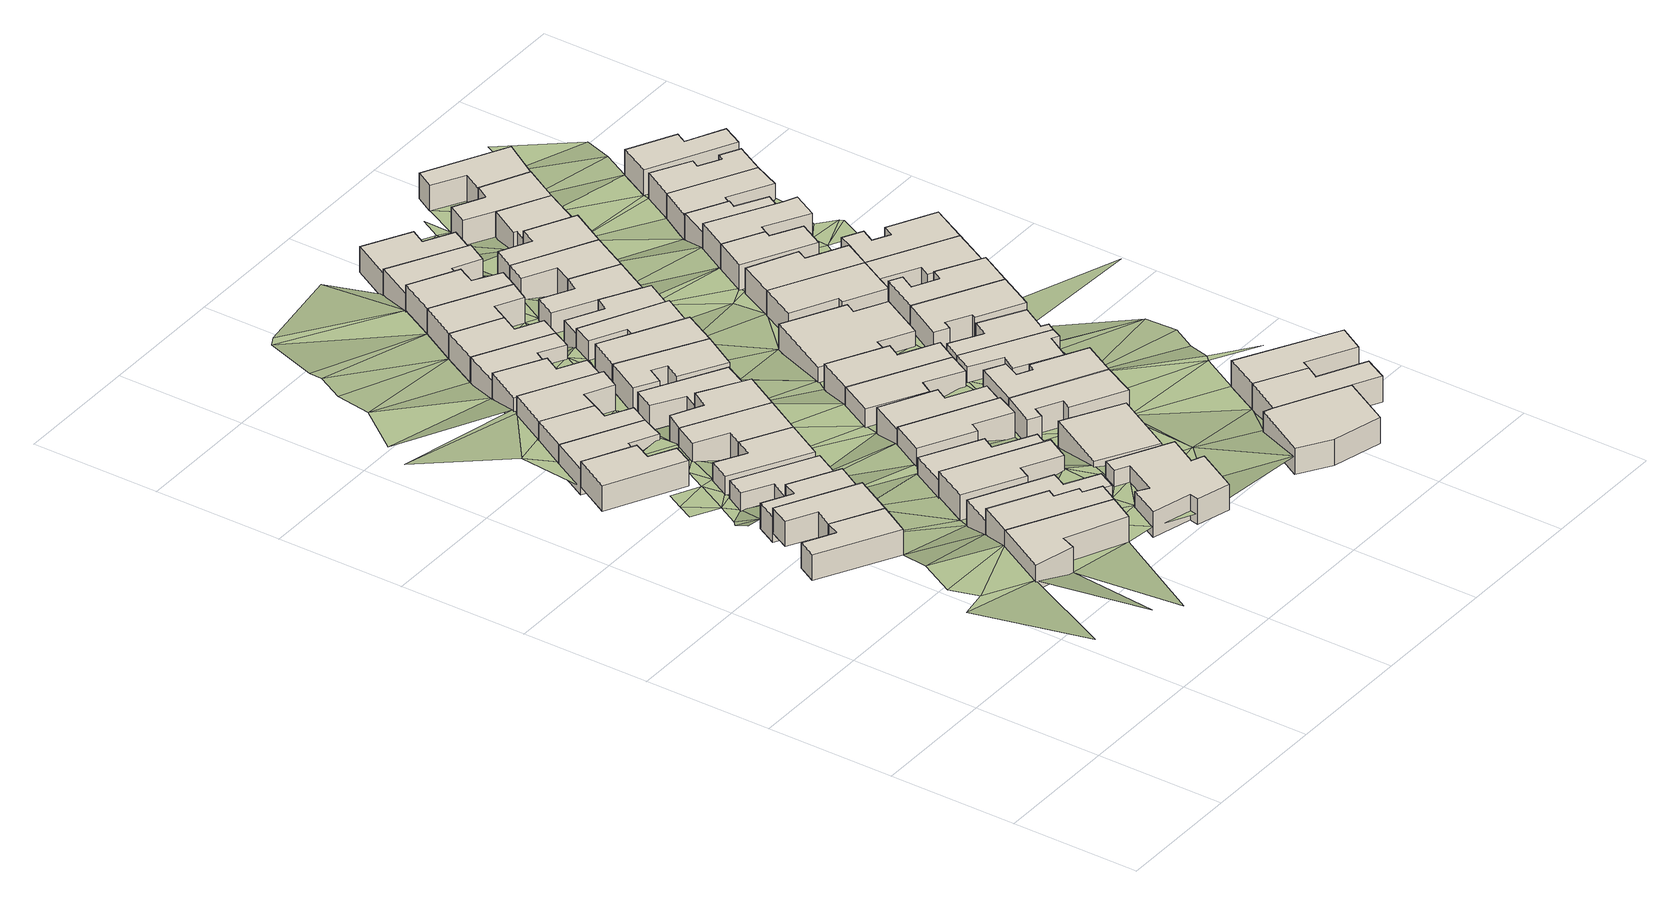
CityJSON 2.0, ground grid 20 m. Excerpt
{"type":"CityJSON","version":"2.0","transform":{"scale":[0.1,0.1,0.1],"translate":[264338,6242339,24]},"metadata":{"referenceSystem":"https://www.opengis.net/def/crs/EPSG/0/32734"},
"CityObjects":{
"building1":{"type":"Building","attributes":{"address":"54 Kitchener Road Woodstock Cape Town","building":"house","building:levels":1,"building_height":4.1,"plus_code":"4FRW3F82+W6M","ground_height":34.24,"roof_height":38.34},"geometry":[{"type":"Solid","lod":"1","boundaries":[[[[0,1,2,3]],[[1,4,5,2]],[[4,6,7,5]],[[6,8,9,7]],[[8,10,11,9]],[[10,0,3,11]],[[3,2,5,7,9,11]],[[10,8,6,4,1,0]]]]}]},
"building2":{"type":"Building","attributes":{"address":"52 Kitchener Road Woodstock Cape Town","building":"house","building:levels":1,"building_height":4.1,"plus_code":"4FRW3F82+X68","ground_height":34.24,"roof_height":38.34},"geometry":[{"type":"Solid","lod":"1","boundaries":[[[[1,12,13,2]],[[12,14,15,13]],[[14,16,17,15]],[[16,18,19,17]],[[18,4,5,19]],[[4,1,2,5]],[[2,13,15,17,19,5]],[[4,18,16,14,12,1]]]]}]},
"building3":{"type":"Building","attributes":{"address":"50 Kitchener Road Woodstock Cape Town","building":"house","building:levels":1,"building_height":4.1,"plus_code":"4FRW3F82+X6H","ground_height":32.67,"roof_height":36.77},"geometry":[{"type":"Solid","lod":"1","boundaries":[[[[20,21,22,23]],[[21,24,25,22]],[[24,26,27,25]],[[26,28,29,27]],[[28,30,31,29]],[[30,20,23,31]],[[23,22,25,27,29,31]],[[30,28,26,24,21,20]]]]}]},
"building4":{"type":"Building","attributes":{"address":"65 Kitchener Road Woodstock Cape Town","building":"house","building:levels":1,"building_height":4.1,"plus_code":"4FRW3F82+V77","ground_height":34.65,"roof_height":38.75},"geometry":[{"type":"Solid","lod":"1","boundaries":[[[[32,33,34,35]],[[33,36,37,34]],[[36,38,39,37]],[[38,40,41,39]],[[40,42,43,41]],[[42,32,35,43]],[[35,34,37,39,41,43]],[[42,40,38,36,33,32]]]]}]},
"building5":{"type":"Building","attributes":{"address":"75 Fairview Avenue Woodstock Cape Town","building":"house","building:levels":1,"building_height":4.1,"plus_code":"4FRW3F92+36F","ground_height":29.92,"roof_height":34.02},"geometry":[{"type":"Solid","lod":"1","boundaries":[[[[44,45,46,47]],[[45,48,49,46]],[[48,50,51,49]],[[50,52,53,51]],[[52,54,55,53]],[[54,44,47,55]],[[47,46,49,51,53,55]],[[54,52,50,48,45,44]]]]}]},
"building6":{"type":"Building","attributes":{"address":"63 Kitchener Road Woodstock Cape Town","building":"house","building:levels":1,"building_height":4.1,"plus_code":"4FRW3F82+V7H","ground_height":34.65,"roof_height":38.75},"geometry":[{"type":"Solid","lod":"1","boundaries":[[[[32,42,43,35]],[[42,56,57,43]],[[56,58,59,57]],[[58,60,61,59]],[[60,62,63,61]],[[62,64,65,63]],[[64,66,67,65]],[[66,32,35,67]],[[35,43,57,59,61,63,65,67]],[[66,64,62,60,58,56,42,32]]]]}]},
"building7":{"type":"Building","attributes":{"address":"48 Kitchener Road Woodstock Cape Town","building":"house","building:levels":1,"building_height":4.1,"plus_code":"4FRW3F92+272","ground_height":30.67,"roof_height":34.77},"geometry":[{"type":"Solid","lod":"1","boundaries":[[[[68,69,70,71]],[[69,72,73,70]],[[72,74,75,73]],[[74,76,77,75]],[[76,78,79,77]],[[78,68,71,79]],[[71,70,73,75,77,79]],[[78,76,74,72,69,68]]]]}]},
"building8":{"type":"Building","attributes":{"address":"73 Fairview Avenue Woodstock Cape Town","building":"house","building:levels":1,"building_height":4.1,"plus_code":"4FRW3F92+464","ground_height":28.6,"roof_height":32.7},"geometry":[{"type":"Solid","lod":"1","boundaries":[[[[80,81,82,83]],[[81,84,85,82]],[[84,86,87,85]],[[86,88,89,87]],[[88,90,91,89]],[[90,80,83,91]],[[83,82,85,87,89,91]],[[90,88,86,84,81,80]]]]}]},
"building9":{"type":"Building","attributes":{"address":"61 Kitchener Road Woodstock Cape Town","building":"house","building:levels":1,"building_height":4.1,"plus_code":"4FRW3F82+V8R","ground_height":32.67,"roof_height":36.77},"geometry":[{"type":"Solid","lod":"1","boundaries":[[[[92,93,94,95]],[[93,96,97,94]],[[96,98,99,97]],[[98,100,101,99]],[[100,102,103,101]],[[102,104,105,103]],[[104,92,95,105]],[[95,94,97,99,101,103,105]],[[104,102,100,98,96,93,92]]]]}]},
"building10":{"type":"Building","attributes":{"address":"Kitchener Road Woodstock Cape Town","building":"house","building:levels":1,"building_height":4.1,"plus_code":"4FRW3F92+278","ground_height":30.67,"roof_height":34.77},"geometry":[{"type":"Solid","lod":"1","boundaries":[[[[106,107,108,109]],[[107,110,111,108]],[[110,112,113,111]],[[112,114,115,113]],[[114,116,117,115]],[[116,106,109,117]],[[109,108,111,113,115,117]],[[116,114,112,110,107,106]]]]}]},
"building11":{"type":"Building","attributes":{"address":"71 Fairview Avenue Woodstock Cape Town","building":"house","building:levels":1,"building_height":4.1,"plus_code":"4FRW3F92+469","ground_height":28.6,"roof_height":32.7},"geometry":[{"type":"Solid","lod":"1","boundaries":[[[[90,88,89,91]],[[88,118,119,89]],[[118,120,121,119]],[[120,122,123,121]],[[122,124,125,123]],[[124,90,91,125]],[[91,89,119,121,123,125]],[[124,122,120,118,88,90]]]]}]},
"building12":{"type":"Building","attributes":{"address":"59 Kitchener Road Woodstock Cape Town","building":"house","building:levels":1,"building_height":4.1,"plus_code":"4FRW3F82+W87","ground_height":32.67,"roof_height":36.77},"geometry":[{"type":"Solid","lod":"1","boundaries":[[[[126,127,128,129]],[[127,130,131,128]],[[130,132,133,131]],[[132,134,135,133]],[[134,136,137,135]],[[136,126,129,137]],[[129,128,131,133,135,137]],[[136,134,132,130,127,126]]]]}]},
"building13":{"type":"Building","attributes":{"address":"Kitchener Road Woodstock Cape Town","building":"house","building:levels":1,"building_height":4.1,"plus_code":"4FRW3F92+374","ground_height":30.67,"roof_height":34.77},"geometry":[{"type":"Solid","lod":"1","boundaries":[[[[106,138,139,109]],[[138,140,141,139]],[[140,142,143,141]],[[142,144,145,143]],[[144,107,108,145]],[[107,106,109,108]],[[109,139,141,143,145,108]],[[107,144,142,140,138,106]]]]}]},
"building14":{"type":"Building","attributes":{"address":"57 Kitchener Road Woodstock Cape Town","building":"house","building:levels":1,"building_height":4.1,"plus_code":"4FRW3F82+W8Q","ground_height":31.16,"roof_height":35.26},"geometry":[{"type":"Solid","lod":"1","boundaries":[[[[146,147,148,149]],[[147,150,151,148]],[[150,152,153,151]],[[152,154,155,153]],[[154,156,157,155]],[[156,146,149,157]],[[149,148,151,153,155,157]],[[156,154,152,150,147,146]]]]}]},
"building15":{"type":"Building","attributes":{"address":"60 Roberts Road Woodstock Cape Town","building":"house","building:levels":1,"building_height":4.1,"plus_code":"4FRW3F82+V93","ground_height":32.87,"roof_height":36.97},"geometry":[{"type":"Solid","lod":"1","boundaries":[[[[158,159,160,161]],[[159,162,163,160]],[[162,164,165,163]],[[164,166,167,165]],[[166,168,169,167]],[[168,170,171,169]],[[170,172,173,171]],[[172,174,175,173]],[[174,176,177,175]],[[176,178,179,177]],[[178,180,181,179]],[[180,158,161,181]],[[161,160,163,165,167,169,171,173,175,177,179,181]],[[180,178,176,174,172,170,168,166,164,162,159,158]]]]}]},
"building16":{"type":"Building","attributes":{"address":"69 Fairview Avenue Woodstock Cape Town","building":"house","building:levels":1,"building_height":4.1,"plus_code":"4FRW3F92+47R","ground_height":28.6,"roof_height":32.7},"geometry":[{"type":"Solid","lod":"1","boundaries":[[[[124,122,123,125]],[[122,182,183,123]],[[182,184,185,183]],[[184,186,187,185]],[[186,188,189,187]],[[188,124,125,189]],[[125,123,183,185,187,189]],[[188,186,184,182,122,124]]]]}]},
"building17":{"type":"Building","attributes":{"address":"Kitchener Road Woodstock Cape Town","building":"house","building:levels":1,"building_height":4.1,"plus_code":"4FRW3F92+382","ground_height":30.67,"roof_height":34.77},"geometry":[{"type":"Solid","lod":"1","boundaries":[[[[140,138,139,141]],[[138,190,191,139]],[[190,192,193,191]],[[192,194,195,193]],[[194,196,197,195]],[[196,140,141,197]],[[141,139,191,193,195,197]],[[196,194,192,190,138,140]]]]}]},
"building18":{"type":"Building","attributes":{"address":"67 Fairview Avenue Cape Town","building":"house","building:levels":1,"building_height":4.1,"plus_code":"4FRW3F92+577","ground_height":27.67,"roof_height":31.77},"geometry":[{"type":"Solid","lod":"1","boundaries":[[[[198,199,200,201]],[[199,202,203,200]],[[202,204,205,203]],[[204,206,207,205]],[[206,208,209,207]],[[208,198,201,209]],[[201,200,203,205,207,209]],[[208,206,204,202,199,198]]]]}]},
"building19":{"type":"Building","attributes":{"address":"55 Kitchener Road Woodstock Cape Town","building":"house","building:levels":1,"building_height":4.1,"plus_code":"4FRW3F82+X96","ground_height":31.16,"roof_height":35.26},"geometry":[{"type":"Solid","lod":"1","boundaries":[[[[210,211,212,213]],[[211,214,215,212]],[[214,216,217,215]],[[216,218,219,217]],[[218,220,221,219]],[[220,210,213,221]],[[213,212,215,217,219,221]],[[220,218,216,214,211,210]]]]}]},
"building20":{"type":"Building","attributes":{"address":"Kitchener Road Woodstock Cape Town","building":"house","building:levels":1,"building_height":4.1,"plus_code":"4FRW3F92+38V","ground_height":28.6,"roof_height":32.7},"geometry":[{"type":"Solid","lod":"1","boundaries":[[[[222,223,224,225]],[[223,226,227,224]],[[226,228,229,227]],[[228,230,231,229]],[[230,232,233,231]],[[232,222,225,233]],[[225,224,227,229,231,233]],[[232,230,228,226,223,222]]]]}]},
"building21":{"type":"Building","attributes":{"address":"53 Kitchener Road Woodstock Cape Town","building":"house","building:levels":1,"building_height":4.1,"plus_code":"4FRW3F82+X9F","ground_height":30.67,"roof_height":34.77},"geometry":[{"type":"Solid","lod":"1","boundaries":[[[[234,235,236,237]],[[235,238,239,236]],[[238,240,241,239]],[[240,242,243,241]],[[242,244,245,243]],[[244,234,237,245]],[[237,236,239,241,243,245]],[[244,242,240,238,235,234]]]]}]},
"building22":{"type":"Building","attributes":{"address":"65 Fairview Avenue Cape Town","building":"house","building:levels":1,"building_height":4.1,"plus_code":"4FRW3F92+57X","ground_height":26.53,"roof_height":30.63},"geometry":[{"type":"Solid","lod":"1","boundaries":[[[[246,247,248,249]],[[247,250,251,248]],[[250,252,253,251]],[[252,254,255,253]],[[254,256,257,255]],[[256,246,249,257]],[[249,248,251,253,255,257]],[[256,254,252,250,247,246]]]]}]},
"building23":{"type":"Building","attributes":{"address":"58 Roberts Road Woodstock Cape Town","building":"house","building:levels":1,"building_height":4.1,"plus_code":"4FRW3F82+V9X","ground_height":31.16,"roof_height":35.26},"geometry":[{"type":"Solid","lod":"1","boundaries":[[[[258,259,260,261]],[[259,262,263,260]],[[262,264,265,263]],[[264,258,261,265]],[[261,260,263,265]],[[264,262,259,258]]]]}]},
"building24":{"type":"Building","attributes":{"address":"Kitchener Road Woodstock Cape Town","building":"house","building:levels":1,"building_height":4.1,"plus_code":"4FRW3F92+489","ground_height":28.6,"roof_height":32.7},"geometry":[{"type":"Solid","lod":"1","boundaries":[[[[266,267,268,269]],[[267,270,271,268]],[[270,272,273,271]],[[272,274,275,273]],[[274,276,277,275]],[[276,278,279,277]],[[278,280,281,279]],[[280,266,269,281]],[[269,268,271,273,275,277,279,281]],[[280,278,276,274,272,270,267,266]]]]}]},
"building25":{"type":"Building","attributes":{"address":"63 Fairview Avenue Cape Town","building":"house","building:levels":1,"building_height":4.1,"plus_code":"4FRW3F92+682","ground_height":26.53,"roof_height":30.63},"geometry":[{"type":"Solid","lod":"1","boundaries":[[[[282,283,284,285]],[[283,256,257,284]],[[256,254,255,257]],[[254,286,287,255]],[[286,288,289,287]],[[288,282,285,289]],[[285,284,257,255,287,289]],[[288,286,254,256,283,282]]]]}]},
"building26":{"type":"Building","attributes":{"address":"Kitchener Road Woodstock Cape Town","building":"house","building:levels":1,"building_height":4.1,"plus_code":"4FRW3F92+48Q","ground_height":28.6,"roof_height":32.7},"geometry":[{"type":"Solid","lod":"1","boundaries":[[[[266,290,291,269]],[[290,292,293,291]],[[292,294,295,293]],[[294,267,268,295]],[[267,266,269,268]],[[269,291,293,295,268]],[[267,294,292,290,266]]]]}]},
"building27":{"type":"Building","attributes":{"address":"51 Kitchener Road Woodstock Cape Town","building":"house","building:levels":1,"building_height":4.1,"plus_code":"4FRW3F92+294","ground_height":29.27,"roof_height":33.37},"geometry":[{"type":"Solid","lod":"1","boundaries":[[[[296,297,298,299]],[[297,300,301,298]],[[300,302,303,301]],[[302,304,305,303]],[[304,306,307,305]],[[306,296,299,307]],[[299,298,301,303,305,307]],[[306,304,302,300,297,296]]]]}]},
"building28":{"type":"Building","attributes":{"address":"56 Roberts Road Woodstock Cape Town","building":"house","building:levels":1,"building_height":4.1,"plus_code":"4FRW3F82+WCM","ground_height":31.16,"roof_height":35.26},"geometry":[{"type":"Solid","lod":"1","boundaries":[[[[308,309,310,311]],[[309,312,313,310]],[[312,314,315,313]],[[314,316,317,315]],[[316,318,319,317]],[[318,320,321,319]],[[320,322,323,321]],[[322,308,311,323]],[[311,310,313,315,317,319,321,323]],[[322,320,318,316,314,312,309,308]]]]}]},
"building29":{"type":"Building","attributes":{"address":"61 Fairview Avenue Cape Town","building":"house","building:levels":1,"building_height":4.1,"plus_code":"4FRW3F92+68M","ground_height":26.53,"roof_height":30.63},"geometry":[{"type":"Solid","lod":"1","boundaries":[[[[283,282,285,284]],[[282,324,325,285]],[[324,326,327,325]],[[326,328,329,327]],[[328,330,331,329]],[[330,283,284,331]],[[284,285,325,327,329,331]],[[330,328,326,324,282,283]]]]}]},
"building30":{"type":"Building","attributes":{"address":"49 Kitchener Road Woodstock Cape Town","building":"house","building:levels":1,"building_height":4.1,"plus_code":"4FRW3F92+29G","ground_height":29.27,"roof_height":33.37},"geometry":[{"type":"Solid","lod":"1","boundaries":[[[[297,296,299,298]],[[296,332,333,299]],[[332,334,335,333]],[[334,336,337,335]],[[336,338,339,337]],[[338,297,298,339]],[[298,299,333,335,337,339]],[[338,336,334,332,296,297]]]]}]},
"building31":{"type":"Building","attributes":{"address":"Kitchener Road Woodstock Cape Town","building":"house","building:levels":1,"building_height":4.1,"plus_code":"4FRW3F92+49V","ground_height":27.42,"roof_height":31.52},"geometry":[{"type":"Solid","lod":"1","boundaries":[[[[340,341,342,343]],[[341,344,345,342]],[[344,346,347,345]],[[346,348,349,347]],[[348,350,351,349]],[[350,340,343,351]],[[343,342,345,347,349,351]],[[350,348,346,344,341,340]]]]}]},
"building32":{"type":"Building","attributes":{"address":"54 Roberts Road Woodstock Cape Town","building":"house","building:levels":1,"building_height":4.1,"plus_code":"4FRW3F82+WCW","ground_height":31.16,"roof_height":35.26},"geometry":[{"type":"Solid","lod":"1","boundaries":[[[[308,352,353,311]],[[352,354,355,353]],[[354,356,357,355]],[[356,358,359,357]],[[358,360,361,359]],[[360,362,363,361]],[[362,309,310,363]],[[309,308,311,310]],[[311,353,355,357,359,361,363,310]],[[309,362,360,358,356,354,352,308]]]]}]},
"building33":{"type":"Building","attributes":{"address":"77 Roberts Road Woodstock 7925 Cape Town","building":"house","building:levels":1,"building_height":4.1,"plus_code":"4FRW3F82+RF7","ground_height":31.85,"roof_height":35.95},"geometry":[{"type":"Solid","lod":"1","boundaries":[[[[364,365,366,367]],[[365,368,369,366]],[[368,370,371,369]],[[370,372,373,371]],[[372,374,375,373]],[[374,364,367,375]],[[367,366,369,371,373,375]],[[374,372,370,368,365,364]]]]}]},
"building34":{"type":"Building","attributes":{"address":"59 Fairview Avenue Cape Town","building":"house","building:levels":1,"building_height":4.1,"plus_code":"4FRW3F92+68W","ground_height":26.53,"roof_height":30.63},"geometry":[{"type":"Solid","lod":"1","boundaries":[[[[330,328,329,331]],[[328,376,377,329]],[[376,378,379,377]],[[378,380,381,379]],[[380,382,383,381]],[[382,330,331,383]],[[331,329,377,379,381,383]],[[382,380,378,376,328,330]]]]}]},
"building35":{"type":"Building","attributes":{"address":"Kitchener Road Woodstock Cape Town","building":"house","building:levels":1,"building_height":4.1,"plus_code":"4FRW3F92+594","ground_height":26.53,"roof_height":30.63},"geometry":[{"type":"Solid","lod":"1","boundaries":[[[[384,385,386,387]],[[385,388,389,386]],[[388,390,391,389]],[[390,392,393,391]],[[392,394,395,393]],[[394,384,387,395]],[[387,386,389,391,393,395]],[[394,392,390,388,385,384]]]]}]},
"building36":{"type":"Building","attributes":{"address":"52 Roberts Road Woodstock Cape Town","building":"house","building:levels":1,"building_height":4.1,"plus_code":"4FRW3F82+XFC","ground_height":29.27,"roof_height":33.37},"geometry":[{"type":"Solid","lod":"1","boundaries":[[[[396,397,398,399]],[[397,400,401,398]],[[400,402,403,401]],[[402,404,405,403]],[[404,406,407,405]],[[406,408,409,407]],[[408,410,411,409]],[[410,396,399,411]],[[399,398,401,403,405,407,409,411]],[[410,408,406,404,402,400,397,396]]]]}]},
"building37":{"type":"Building","attributes":{"address":"47 Kitchener Road Woodstock Cape Town","building":"house","building:levels":1,"building_height":4.1,"plus_code":"4FRW3F92+3C7","ground_height":27.42,"roof_height":31.52},"geometry":[{"type":"Solid","lod":"1","boundaries":[[[[412,413,414,415]],[[413,416,417,414]],[[416,418,419,417]],[[418,420,421,419]],[[420,422,423,421]],[[422,424,425,423]],[[424,426,427,425]],[[426,412,415,427]],[[415,414,417,419,421,423,425,427]],[[426,424,422,420,418,416,413,412]]]]}]},
"building38":{"type":"Building","attributes":{"address":"57 Fairview Avenue Cape Town","building":"house","building:levels":1,"building_height":4.1,"plus_code":"4FRW3F92+78H","ground_height":24.99,"roof_height":29.09},"geometry":[{"type":"Solid","lod":"1","boundaries":[[[[428,429,430,431]],[[429,432,433,430]],[[432,434,435,433]],[[434,436,437,435]],[[436,438,439,437]],[[438,428,431,439]],[[431,430,433,435,437,439]],[[438,436,434,432,429,428]]]]}]},
"building39":{"type":"Building","attributes":{"address":"Kitchener Road Woodstock Cape Town","building":"house","building:levels":1,"building_height":4.1,"plus_code":"4FRW3F92+59Q","ground_height":25.6,"roof_height":29.7},"geometry":[{"type":"Solid","lod":"1","boundaries":[[[[440,441,442,443]],[[441,444,445,442]],[[444,446,447,445]],[[446,448,449,447]],[[448,450,451,449]],[[450,440,443,451]],[[443,442,445,447,449,451]],[[450,448,446,444,441,440]]]]}]},
"building40":{"type":"Building","attributes":{"address":"75 Roberts Road Woodstock 7925 Cape Town","building":"house","building:levels":1,"building_height":4.1,"plus_code":"4FRW3F82+RGJ","ground_height":31.85,"roof_height":35.95},"geometry":[{"type":"Solid","lod":"1","boundaries":[[[[365,364,367,366]],[[364,452,453,367]],[[452,454,455,453]],[[454,456,457,455]],[[456,458,459,457]],[[458,460,461,459]],[[460,365,366,461]],[[366,367,453,455,457,459,461]],[[460,458,456,454,452,364,365]]]]}]},
"building41":{"type":"Building","attributes":{"address":"50 Roberts Road Woodstock Cape Town","building":"house","building:levels":1,"building_height":4.1,"plus_code":"4FRW3F82+XFM","ground_height":29.27,"roof_height":33.37},"geometry":[{"type":"Solid","lod":"1","boundaries":[[[[396,462,463,399]],[[462,464,465,463]],[[464,466,467,465]],[[466,468,469,467]],[[468,470,471,469]],[[470,472,473,471]],[[472,397,398,473]],[[397,396,399,398]],[[399,463,465,467,469,471,473,398]],[[397,472,470,468,466,464,462,396]]]]}]},
"building42":{"type":"Building","attributes":{"address":"55 Fairview Avenue Cape Town","building":"house","building:levels":1,"building_height":4.1,"plus_code":"4FRW3F92+79J","ground_height":24.28,"roof_height":28.38},"geometry":[{"type":"Solid","lod":"1","boundaries":[[[[474,475,476,477]],[[475,478,479,476]],[[478,480,481,479]],[[480,482,483,481]],[[482,484,485,483]],[[484,474,477,485]],[[477,476,479,481,483,485]],[[484,482,480,478,475,474]]]]}]},
"building43":{"type":"Building","attributes":{"address":"Kitchener Road Woodstock Cape Town","building":"house","building:levels":1,"building_height":4.1,"plus_code":"4FRW3F92+6C6","ground_height":25.6,"roof_height":29.7},"geometry":[{"type":"Solid","lod":"1","boundaries":[[[[440,486,487,443]],[[486,488,489,487]],[[488,490,491,489]],[[490,492,493,491]],[[492,441,442,493]],[[441,440,443,442]],[[443,487,489,491,493,442]],[[441,492,490,488,486,440]]]]}]},
"building44":{"type":"Building","attributes":{"address":"73 Roberts Road Woodstock 7925 Cape Town","building":"house","building:levels":1,"building_height":4.1,"plus_code":"4FRW3F82+VG3","ground_height":31.85,"roof_height":35.95},"geometry":[{"type":"Solid","lod":"1","boundaries":[[[[460,458,459,461]],[[458,494,495,459]],[[494,496,497,495]],[[496,498,499,497]],[[498,500,501,499]],[[500,460,461,501]],[[461,459,495,497,499,501]],[[500,498,496,494,458,460]]]]}]},
"building45":{"type":"Building","attributes":{"address":"48 Roberts Road Woodstock Cape Town","building":"house","building:levels":1,"building_height":4.1,"plus_code":"4FRW3F92+2FG","ground_height":28.74,"roof_height":32.84},"geometry":[{"type":"Solid","lod":"1","boundaries":[[[[502,503,504,505]],[[503,506,507,504]],[[506,508,509,507]],[[508,510,511,509]],[[510,512,513,511]],[[512,514,515,513]],[[514,516,517,515]],[[516,502,505,517]],[[505,504,507,509,511,513,515,517]],[[516,514,512,510,508,506,503,502]]]]}]},
"building46":{"type":"Building","attributes":{"address":"43 Kitchener Road Woodstock Cape Town","building":"house","building:levels":1,"building_height":4.1,"plus_code":"4FRW3F92+3FR","ground_height":27.06,"roof_height":31.16},"geometry":[{"type":"Solid","lod":"1","boundaries":[[[[518,519,520,521]],[[519,522,523,520]],[[522,524,525,523]],[[524,526,527,525]],[[526,528,529,527]],[[528,530,531,529]],[[530,518,521,531]],[[521,520,523,525,527,529,531]],[[530,528,526,524,522,519,518]]]]}]},
"building47":{"type":"Building","attributes":{"address":"Kitchener Road Woodstock Cape Town","building":"house","building:levels":1,"building_height":4.1,"plus_code":"4FRW3F92+6CF","ground_height":25.6,"roof_height":29.7},"geometry":[{"type":"Solid","lod":"1","boundaries":[[[[486,532,533,487]],[[532,534,535,533]],[[534,536,537,535]],[[536,538,539,537]],[[538,488,489,539]],[[488,486,487,489]],[[487,533,535,537,539,489]],[[488,538,536,534,532,486]]]]}]},
"building48":{"type":"Building","attributes":{"address":"41 Kitchener Road Woodstock Cape Town","building":"house","building:levels":1,"building_height":4.1,"plus_code":"4FRW3F92+4F2","ground_height":27.06,"roof_height":31.16},"geometry":[{"type":"Solid","lod":"1","boundaries":[[[[519,518,521,520]],[[518,540,541,521]],[[540,542,543,541]],[[542,544,545,543]],[[544,546,547,545]],[[546,519,520,547]],[[520,521,541,543,545,547]],[[546,544,542,540,518,519]]]]}]},
"building49":{"type":"Building","attributes":{"address":"46 Roberts Road Woodstock Cape Town","building":"house","building:levels":1,"building_height":4.1,"plus_code":"4FRW3F92+2FW","ground_height":28.74,"roof_height":32.84},"geometry":[{"type":"Solid","lod":"1","boundaries":[[[[502,548,549,505]],[[548,550,551,549]],[[550,552,553,551]],[[552,554,555,553]],[[554,556,557,555]],[[556,558,559,557]],[[558,503,504,559]],[[503,502,505,504]],[[505,549,551,553,555,557,559,504]],[[503,558,556,554,552,550,548,502]]]]}]},
"building50":{"type":"Building","attributes":{"address":"39 Kitchener Road Woodstock Cape Town","building":"house","building:levels":1,"building_height":4.1,"plus_code":"4FRW3F92+4FM","ground_height":27.06,"roof_height":31.16},"geometry":[{"type":"Solid","lod":"1","boundaries":[[[[560,561,562,563]],[[561,564,565,562]],[[564,566,567,565]],[[566,568,569,567]],[[568,570,571,569]],[[570,560,563,571]],[[563,562,565,567,569,571]],[[570,568,566,564,561,560]]]]}]},
"building51":{"type":"Building","attributes":{"address":"Kitchener Road Woodstock Cape Town","building":"house","building:levels":1,"building_height":4.1,"plus_code":"4FRW3F92+6CW","ground_height":24.28,"roof_height":28.38},"geometry":[{"type":"Solid","lod":"1","boundaries":[[[[572,573,574,575]],[[573,576,577,574]],[[576,578,579,577]],[[578,580,581,579]],[[580,582,583,581]],[[582,572,575,583]],[[575,574,577,579,581,583]],[[582,580,578,576,573,572]]]]}]},
"building52":{"type":"Building","attributes":{"address":"44 Roberts Road Woodstock Cape Town","building":"house","building:levels":1,"building_height":4.1,"plus_code":"4FRW3F92+3G6","ground_height":27.06,"roof_height":31.16},"geometry":[{"type":"Solid","lod":"1","boundaries":[[[[584,518,521,585]],[[518,530,531,521]],[[530,586,587,531]],[[586,588,589,587]],[[588,590,591,589]],[[590,584,585,591]],[[585,521,531,587,589,591]],[[590,588,586,530,518,584]]]]}]},
"building53":{"type":"Building","attributes":{"address":"Kitchener Road Woodstock Cape Town","building":"house","building:levels":1,"building_height":4.1,"plus_code":"4FRW3F92+7CH","ground_height":24.28,"roof_height":28.38},"geometry":[{"type":"Solid","lod":"1","boundaries":[[[[573,592,593,574]],[[592,594,595,593]],[[594,596,597,595]],[[596,598,599,597]],[[598,600,601,599]],[[600,576,577,601]],[[576,573,574,577]],[[574,593,595,597,599,601,577]],[[576,600,598,596,594,592,573]]]]}]},
"building54":{"type":"Building","attributes":{"address":"37 Kitchener Road Woodstock Cape Town","building":"house","building:levels":1,"building_height":4.1,"plus_code":"4FRW3F92+5F4","ground_height":27.06,"roof_height":31.16},"geometry":[{"type":"Solid","lod":"1","boundaries":[[[[561,560,563,562]],[[560,602,603,563]],[[602,604,605,603]],[[604,606,607,605]],[[606,608,609,607]],[[608,610,611,609]],[[610,561,562,611]],[[562,563,603,605,607,609,611]],[[610,608,606,604,602,560,561]]]]}]},
"building55":{"type":"Building","attributes":{"address":"42 Roberts Road Woodstock Cape Town","building":"house","building:levels":1,"building_height":4.1,"plus_code":"4FRW3F92+3GM","ground_height":27.06,"roof_height":31.16},"geometry":[{"type":"Solid","lod":"1","boundaries":[[[[584,612,613,585]],[[612,614,615,613]],[[614,616,617,615]],[[616,618,619,617]],[[618,620,621,619]],[[620,622,623,621]],[[622,540,541,623]],[[540,518,521,541]],[[518,584,585,521]],[[585,613,615,617,619,621,623,541,521]],[[518,540,622,620,618,616,614,612,584]]]]}]},
"building56":{"type":"Building","attributes":{"address":"35 Kitchener Road Woodstock Cape Town","building":"house","building:levels":1,"building_height":4.1,"plus_code":"4FRW3F92+5F9","ground_height":25.6,"roof_height":29.7},"geometry":[{"type":"Solid","lod":"1","boundaries":[[[[624,625,626,627]],[[625,628,629,626]],[[628,630,631,629]],[[630,632,633,631]],[[632,634,635,633]],[[634,624,627,635]],[[627,626,629,631,633,635]],[[634,632,630,628,625,624]]]]}]},
"building57":{"type":"Building","attributes":{"address":"Kitchener Road Woodstock Cape Town","building":"house","building:levels":1,"building_height":4.1,"plus_code":"4FRW3F92+7FV","ground_height":24.16,"roof_height":28.26},"geometry":[{"type":"Solid","lod":"1","boundaries":[[[[636,637,638,639]],[[637,640,641,638]],[[640,642,643,641]],[[642,644,645,643]],[[644,646,647,645]],[[646,636,639,647]],[[639,638,641,643,645,647]],[[646,644,642,640,637,636]]]]}]},
"building58":{"type":"Building","attributes":{"address":"33 Kitchener Road Woodstock Cape Town","building":"house","building:levels":1,"building_height":4.1,"plus_code":"4FRW3F92+5GJ","ground_height":25.27,"roof_height":29.37},"geometry":[{"type":"Solid","lod":"1","boundaries":[[[[648,649,650,651]],[[649,652,653,650]],[[652,654,655,653]],[[654,656,657,655]],[[656,658,659,657]],[[658,648,651,659]],[[651,650,653,655,657,659]],[[658,656,654,652,649,648]]]]}]},
"building59":{"type":"Building","attributes":{"address":"31 Kitchener Road Woodstock Cape Town","building":"house","building:levels":1,"building_height":4.1,"plus_code":"4FRW3F92+6G3","ground_height":25.27,"roof_height":29.37},"geometry":[{"type":"Solid","lod":"1","boundaries":[[[[648,658,659,651]],[[658,660,661,659]],[[660,662,663,661]],[[662,664,665,663]],[[664,666,667,665]],[[666,668,669,667]],[[668,670,671,669]],[[670,648,651,671]],[[651,659,661,663,665,667,669,671]],[[670,668,666,664,662,660,658,648]]]]}]},
"building60":{"type":"Building","attributes":{"address":"Kitchener Road Woodstock Cape Town","building":"house","building:levels":1,"building_height":4.1,"plus_code":"4FRW3F92+6G8","ground_height":25.27,"roof_height":29.37},"geometry":[{"type":"Solid","lod":"1","boundaries":[[[[672,673,674,675]],[[673,676,677,674]],[[676,678,679,677]],[[678,680,681,679]],[[680,682,683,681]],[[682,672,675,683]],[[675,674,677,679,681,683]],[[682,680,678,676,673,672]]]]}]},
"terrain1":{"type":"TINRelief","geometry":[{"type":"CompositeSurface","lod":"1","boundaries":[[[684,685,686]],[[685,684,687]],[[688,687,689]],[[689,690,688]],[[684,691,36]],[[687,684,689]],[[0,690,66]],[[692,693,694]],[[66,690,689]],[[692,694,695]],[[40,36,696]],[[695,694,697]],[[698,699,700]],[[701,694,702]],[[0,104,1]],[[697,700,695]],[[701,697,694]],[[38,36,40]],[[0,66,104]],[[700,703,698]],[[700,697,704]],[[703,705,698]],[[706,697,701]],[[707,700,704]],[[127,12,1]],[[700,707,703]],[[104,127,1]],[[703,707,708]],[[709,710,54]],[[708,711,703]],[[707,704,116]],[[127,126,12]],[[712,711,708]],[[713,714,715]],[[710,709,716]],[[717,42,40]],[[62,60,64]],[[127,104,718]],[[719,710,720]],[[12,721,21]],[[712,714,711]],[[107,712,708]],[[704,69,116]],[[107,708,722]],[[721,12,126]],[[715,714,723]],[[56,60,58]],[[723,714,712]],[[724,715,725]],[[60,726,64]],[[727,42,717]],[[716,720,710]],[[104,728,718]],[[723,725,715]],[[727,56,42]],[[712,107,144]],[[720,729,719]],[[60,56,726]],[[21,730,69]],[[21,721,730]],[[726,56,727]],[[731,732,717]],[[196,725,723]],[[199,733,734]],[[132,718,728]],[[88,725,196]],[[735,736,728]],[[729,199,734]],[[116,69,737]],[[726,727,738]],[[739,738,727]],[[740,132,728]],[[741,736,726]],[[730,737,69]],[[196,228,88]],[[742,118,122]],[[736,740,728]],[[738,741,726]],[[228,118,88]],[[730,721,743]],[[736,741,744]],[[194,192,196]],[[192,228,196]],[[244,106,116]],[[736,744,740]],[[186,729,720]],[[118,184,122]],[[122,184,182]],[[283,745,733]],[[244,116,737]],[[118,228,226]],[[740,744,746]],[[256,733,199]],[[138,106,747]],[[730,743,748]],[[226,270,118]],[[136,740,746]],[[230,228,192]],[[184,118,270]],[[283,749,745]],[[106,750,747]],[[743,751,150]],[[186,752,729]],[[744,753,746]],[[750,106,244]],[[283,733,256]],[[270,226,272]],[[138,747,190]],[[267,184,270]],[[259,136,746]],[[330,754,749]],[[748,743,312]],[[272,226,278]],[[753,744,158]],[[158,180,178]],[[267,186,184]],[[312,743,150]],[[755,756,178]],[[259,150,136]],[[757,748,220]],[[186,267,752]],[[278,274,272]],[[747,750,758]],[[190,747,758]],[[226,759,278]],[[760,761,762]],[[220,748,312]],[[752,267,760]],[[330,763,754]],[[150,314,312]],[[276,274,278]],[[178,764,158]],[[314,150,259]],[[330,749,283]],[[750,244,765]],[[267,294,760]],[[753,158,764]],[[761,760,766]],[[178,756,764]],[[766,767,761]],[[312,309,220]],[[244,768,765]],[[759,280,278]],[[320,314,259]],[[294,766,760]],[[758,338,190]],[[314,320,316]],[[309,210,220]],[[190,769,759]],[[770,763,382]],[[764,771,753]],[[772,766,294]],[[768,773,774]],[[318,316,320]],[[259,771,320]],[[338,769,190]],[[210,309,774]],[[294,292,772]],[[759,769,280]],[[766,772,775]],[[763,330,382]],[[776,764,756]],[[362,765,768]],[[254,766,775]],[[768,774,362]],[[774,309,362]],[[777,772,292]],[[771,764,322]],[[304,765,778]],[[282,288,286]],[[322,320,771]],[[392,254,775]],[[362,778,765]],[[254,392,286]],[[779,770,382]],[[336,769,338]],[[769,412,280]],[[266,280,412]],[[286,326,282]],[[460,764,776]],[[764,460,322]],[[780,286,392]],[[324,282,326]],[[362,781,778]],[[781,362,360]],[[354,358,356]],[[360,358,354]],[[780,326,286]],[[781,296,778]],[[782,769,336]],[[783,360,354]],[[780,392,388]],[[266,412,290]],[[460,776,784]],[[785,781,360]],[[781,397,296]],[[392,786,388]],[[787,326,780]],[[785,360,783]],[[332,336,334]],[[382,438,779]],[[326,787,328]],[[472,296,397]],[[788,783,354]],[[332,296,472]],[[322,460,500]],[[782,336,789]],[[332,789,336]],[[787,790,328]],[[788,354,352]],[[780,388,791]],[[378,376,380]],[[322,792,308]],[[332,472,789]],[[782,793,794]],[[790,376,328]],[[795,290,412]],[[787,444,441]],[[441,790,787]],[[793,782,789]],[[796,341,290]],[[472,797,789]],[[792,322,500]],[[472,470,797]],[[380,376,798]],[[376,790,488]],[[380,798,799]],[[308,792,352]],[[388,800,791]],[[412,801,802]],[[803,788,352]],[[412,802,795]],[[488,798,376]],[[441,492,790]],[[290,795,796]],[[468,797,470]],[[804,788,803]],[[800,341,796]],[[789,805,793]],[[806,797,807]],[[807,797,468]],[[488,538,798]],[[802,801,808]],[[456,454,458]],[[809,802,808]],[[352,792,810]],[[806,807,811]],[[793,805,812]],[[798,538,813]],[[801,814,812]],[[815,807,468]],[[458,496,494]],[[800,796,816]],[[810,817,352]],[[791,800,818]],[[352,819,803]],[[820,821,815]],[[808,801,822]],[[823,796,795]],[[812,822,801]],[[824,813,538]],[[822,812,805]],[[480,825,475]],[[440,791,818]],[[534,538,536]],[[803,819,826]],[[516,807,815]],[[816,796,823]],[[827,352,817]],[[516,815,821]],[[800,816,818]],[[808,822,828]],[[792,829,810]],[[821,826,819]],[[475,813,824]],[[538,534,824]],[[352,827,819]],[[480,475,830]],[[480,830,831]],[[828,822,832]],[[821,819,516]],[[475,824,600]],[[823,833,816]],[[534,834,824]],[[835,828,832]],[[836,550,832]],[[600,830,475]],[[836,552,550]],[[837,486,440]],[[837,440,818]],[[600,824,576]],[[838,835,832]],[[600,598,830]],[[839,832,550]],[[833,566,816]],[[838,832,839]],[[840,830,598]],[[833,841,566]],[[550,548,839]],[[634,532,486]],[[837,634,486]],[[841,540,566]],[[596,594,598]],[[598,594,842]],[[843,502,516]],[[844,839,548]],[[622,566,540]],[[845,846,568]],[[502,847,548]],[[848,566,622]],[[568,602,845]],[[568,566,848]],[[594,849,842]],[[620,848,622]],[[548,847,844]],[[532,634,648]],[[568,604,602]],[[568,848,850]],[[620,618,614]],[[614,618,616]],[[532,673,851]],[[604,568,850]],[[532,648,670]],[[848,620,852]],[[532,670,673]],[[620,614,852]],[[850,853,604]],[[854,855,856]],[[604,857,606]],[[850,858,859]],[[856,654,854]],[[672,592,851]],[[856,608,606]],[[857,604,853]],[[850,859,853]],[[851,673,672]],[[857,860,606]],[[856,606,860]],[[856,861,654]],[[856,860,861]],[[673,670,668]],[[592,862,637]],[[592,672,862]],[[666,662,668]],[[676,673,668]],[[637,863,864]],[[863,637,862]]]}]}
},
"vertices":[
[125,406,102],[153,455,102],[153,455,143],[125,406,143],[79,496,102],[79,496,143],[68,475,102],[68,475,143],[21,500,102],[21,500,143],[5,471,102],[5,471,143],
[186,515,102],[186,515,143],[68,579,102],[68,579,143],[51,547,102],[51,547,143],[94,523,102],[94,523,143],
[186,515,87],[217,569,87],[217,569,128],[186,515,128],[142,610,87],[142,610,128],[131,588,87],[131,588,128],[86,612,87],[86,612,128],[68,579,87],[68,579,128],
[195,289,107],[149,206,107],[149,206,148],[195,289,148],[214,190,107],[214,190,148],[224,213,107],[224,213,148],[317,171,107],[317,171,148],[340,211,107],[340,211,148],
[33,833,59],[149,773,59],[149,773,100],[33,833,100],[165,803,59],[165,803,100],[126,824,59],[126,824,100],[140,851,59],[140,851,100],[65,891,59],[65,891,100],
[357,241,107],[357,241,148],[330,256,107],[330,256,148],[334,264,107],[334,264,148],[300,282,107],[300,282,148],[307,294,107],[307,294,148],[223,339,107],[223,339,148],
[217,569,67],[250,629,67],[250,629,108],[217,569,108],[132,694,67],[132,694,108],[115,664,67],[115,664,108],[159,640,67],[159,640,108],[142,610,67],[142,610,108],
[65,891,46],[140,851,46],[140,851,87],[65,891,87],[153,874,46],[153,874,87],[195,852,46],[195,852,87],[212,888,46],[212,888,87],[97,949,46],[97,949,87],
[223,339,87],[307,294,87],[307,294,128],[223,339,128],[390,249,87],[390,249,128],[405,277,87],[405,277,128],[355,304,87],[355,304,128],[367,327,87],[367,327,128],[250,389,87],[250,389,128],
[286,697,67],[214,737,67],[214,737,108],[286,697,108],[200,711,67],[200,711,108],[154,737,67],[154,737,108],[136,704,67],[136,704,108],[253,638,67],[253,638,108],
[228,917,46],[228,917,87],[189,938,46],[189,938,87],[202,963,46],[202,963,87],[128,1003,46],[128,1003,87],
[285,459,87],[255,403,87],[255,403,128],[285,459,128],[344,355,87],[344,355,128],[354,374,87],[354,374,128],[412,342,87],[412,342,128],[433,379,87],[433,379,128],
[318,754,67],[318,754,108],[196,822,67],[196,822,108],[176,786,67],[176,786,108],[226,758,67],[226,758,108],
[285,459,72],[433,379,72],[433,379,113],[285,459,113],[452,414,72],[452,414,113],[392,447,72],[392,447,113],[403,466,72],[403,466,113],[315,514,72],[315,514,113],
[522,238,89],[430,287,89],[430,287,130],[522,238,130],[418,265,89],[418,265,130],[439,254,89],[439,254,130],[411,202,89],[411,202,130],[393,214,89],[393,214,130],[366,165,89],[366,165,130],[429,148,89],[429,148,130],[426,134,89],[426,134,130],[479,119,89],[479,119,130],[516,186,89],[516,186,130],[497,194,89],[497,194,130],
[215,990,46],[215,990,87],[258,968,46],[258,968,87],[276,1000,46],[276,1000,87],[161,1062,46],[161,1062,87],
[349,809,67],[349,809,108],[277,852,67],[277,852,108],[261,825,67],[261,825,108],[214,849,67],[214,849,108],
[270,1088,37],[199,1128,37],[199,1128,78],[270,1088,78],[166,1070,37],[166,1070,78],[280,1009,37],[280,1009,78],[297,1041,37],[297,1041,78],[256,1063,37],[256,1063,78],
[496,505,72],[359,578,72],[359,578,113],[496,505,113],[331,528,72],[331,528,113],[413,484,72],[413,484,113],[422,499,72],[422,499,113],[478,469,72],[478,469,113],
[349,809,46],[380,868,46],[380,868,87],[349,809,87],[262,934,46],[262,934,87],[244,902,46],[244,902,87],[290,874,46],[290,874,87],[277,852,46],[277,852,87],
[359,578,67],[496,505,67],[496,505,108],[359,578,108],[515,540,67],[515,540,108],[459,570,67],[459,570,108],[470,589,67],[470,589,108],[388,632,67],[388,632,108],
[199,1128,25],[270,1088,25],[270,1088,66],[199,1128,66],[287,1116,25],[287,1116,66],[326,1094,25],[326,1094,66],[341,1123,25],[341,1123,66],[228,1184,25],[228,1184,66],
[582,359,72],[494,409,72],[494,409,113],[582,359,113],[441,314,72],[441,314,113],[529,264,72],[529,264,113],
[422,928,46],[297,1000,46],[297,1000,87],[422,928,87],[265,945,46],[265,945,87],[300,925,46],[300,925,87],[314,949,46],[314,949,87],[336,937,46],[336,937,87],[322,912,46],[322,912,87],[390,873,46],[390,873,87],
[332,1201,25],[258,1240,25],[258,1240,66],[332,1201,66],[357,1153,25],[357,1153,66],[317,1174,25],[317,1174,66],
[449,979,46],[449,979,87],[379,1017,46],[379,1017,87],[324,1047,46],[324,1047,87],
[563,629,53],[421,706,53],[421,706,94],[563,629,94],[393,654,53],[393,654,94],[477,607,53],[477,607,94],[489,627,53],[489,627,94],[545,595,53],[545,595,94],
[635,424,72],[501,495,72],[501,495,113],[635,424,113],[472,444,72],[472,444,113],[491,434,72],[491,434,113],[500,451,72],[500,451,113],[537,431,72],[537,431,113],[529,416,72],[529,416,113],[609,373,72],[609,373,113],
[346,1227,25],[346,1227,66],[387,1206,25],[387,1206,66],[405,1236,25],[405,1236,66],[291,1298,25],[291,1298,66],
[582,663,53],[582,663,94],[525,693,53],[525,693,94],[537,714,53],[537,714,94],[451,761,53],[451,761,94],
[449,979,34],[481,1035,34],[481,1035,75],[449,979,75],[354,1099,34],[354,1099,75],[339,1069,34],[339,1069,75],[391,1041,34],[391,1041,75],[379,1017,34],[379,1017,75],
[663,475,72],[663,475,113],[583,518,72],[583,518,113],[577,507,72],[577,507,113],[554,519,72],[554,519,113],[567,545,72],[567,545,113],[537,561,72],[537,561,113],
[781,129,78],[676,184,78],[676,184,120],[781,129,120],[661,190,78],[661,190,120],[612,105,78],[612,105,120],[660,74,78],[660,74,120],[739,53,78],[739,53,120],
[420,1264,25],[420,1264,66],[380,1288,25],[380,1288,66],[394,1315,25],[394,1315,66],[321,1354,25],[321,1354,66],
[481,1035,25],[508,1083,25],[508,1083,66],[481,1035,66],[439,1122,25],[439,1122,66],[427,1102,25],[427,1102,66],[372,1131,25],[372,1131,66],[354,1099,25],[354,1099,66],
[694,556,53],[569,627,53],[569,627,94],[694,556,94],[554,599,53],[554,599,94],[602,571,53],[602,571,94],[586,547,53],[586,547,94],[653,509,53],[653,509,94],[675,546,53],[675,546,94],[686,540,53],[686,540,94],
[518,882,34],[463,779,34],[463,779,75],[518,882,75],[550,733,34],[550,733,75],[558,749,34],[558,749,75],[609,722,34],[609,722,75],[647,792,34],[647,792,75],[600,817,34],[600,817,75],[609,833,34],[609,833,75],
[321,1354,10],[394,1315,10],[394,1315,51],[321,1354,51],[407,1339,10],[407,1339,51],[449,1317,10],[449,1317,51],[468,1350,10],[468,1350,51],[353,1413,10],[353,1413,51],
[538,1153,16],[467,1191,16],[467,1191,57],[538,1153,57],[455,1170,16],[455,1170,57],[406,1196,16],[406,1196,57],[388,1163,16],[388,1163,57],[508,1098,16],[508,1098,57],
[822,107,78],[822,107,120],[841,143,78],[841,143,120],[770,180,78],[770,180,120],[782,200,78],[782,200,120],[708,241,78],[708,241,120],
[701,568,53],[701,568,94],[691,574,53],[691,574,94],[713,612,53],[713,612,94],[647,650,53],[647,650,94],[634,626,53],[634,626,94],[585,654,53],[585,654,94],
[468,1350,3],[490,1390,3],[490,1390,44],[468,1350,44],[446,1414,3],[446,1414,44],[459,1437,3],[459,1437,44],[388,1476,3],[388,1476,44],[353,1413,3],[353,1413,44],
[569,1211,16],[569,1211,57],[450,1274,16],[450,1274,57],[433,1243,16],[433,1243,57],[481,1218,16],[481,1218,57],
[789,213,78],[789,213,120],[861,173,78],[861,173,120],[884,213,78],[884,213,120],[737,295,78],[737,295,120],
[764,683,47],[639,751,47],[639,751,88],[764,683,88],[603,689,47],[603,689,88],[625,677,47],[625,677,88],[632,690,47],[632,690,88],[668,670,47],[668,670,88],[665,664,47],[665,664,88],[734,627,47],[734,627,88],
[709,874,31],[579,944,31],[579,944,72],[709,874,72],[550,889,31],[550,889,72],[618,853,31],[618,853,72],[614,845,31],[614,845,72],[676,812,31],[676,812,72],[688,835,31],[688,835,72],
[601,1268,16],[601,1268,57],[528,1306,16],[528,1306,57],[516,1282,16],[516,1282,57],[468,1306,16],[468,1306,57],
[731,915,31],[731,915,72],[672,946,31],[672,946,72],[680,962,31],[680,962,72],[606,998,31],[606,998,72],
[792,734,47],[792,734,88],[724,772,47],[724,772,88],[715,756,47],[715,756,88],[677,776,47],[677,776,88],[690,799,47],[690,799,88],[671,809,47],[671,809,88],
[694,1026,31],[635,1058,31],[635,1058,72],[694,1026,72],[608,1009,31],[608,1009,72],[713,952,31],[713,952,72],[734,991,31],[734,991,72],[689,1016,31],[689,1016,72],
[601,1268,3],[636,1335,3],[636,1335,44],[601,1268,44],[561,1374,3],[561,1374,44],[533,1326,3],[533,1326,44],[539,1323,3],[539,1323,44],[528,1306,3],[528,1306,44],
[835,806,31],[835,806,72],[742,805,31],[742,805,72],[733,789,31],[733,789,72],[805,749,31],[805,749,72],
[667,1390,3],[667,1390,44],[595,1426,3],[595,1426,44],[582,1405,3],[582,1405,44],[536,1429,3],[536,1429,44],[518,1398,3],[518,1398,44],
[700,1036,31],[700,1036,72],[766,999,31],[766,999,72],[787,1038,31],[787,1038,72],[765,1048,31],[765,1048,72],[662,1106,31],[662,1106,72],
[865,862,31],[865,862,72],[793,900,31],[793,900,72],[784,883,31],[784,883,72],[758,897,31],[758,897,72],[770,918,31],[770,918,72],[740,934,31],[740,934,72],
[662,1106,16],[765,1048,16],[765,1048,57],[662,1106,57],[784,1082,16],[784,1082,57],[738,1108,16],[738,1108,57],[745,1120,16],[745,1120,57],[686,1152,16],[686,1152,57],
[667,1390,2],[703,1447,2],[703,1447,43],[667,1390,43],[580,1512,2],[580,1512,43],[563,1483,2],[563,1483,43],[611,1456,2],[611,1456,43],[595,1426,2],[595,1426,43],
[716,1202,13],[686,1152,13],[686,1152,54],[716,1202,54],[745,1120,13],[745,1120,54],[752,1132,13],[752,1132,54],[818,1096,13],[818,1096,54],[837,1137,13],[837,1137,54],
[861,1181,13],[861,1181,54],[831,1197,13],[831,1197,54],[826,1188,13],[826,1188,54],[793,1206,13],[793,1206,54],[800,1218,13],[800,1218,54],[742,1250,13],[742,1250,54],
[770,1308,13],[744,1259,13],[744,1259,54],[770,1308,54],[872,1193,13],[872,1193,54],[889,1225,13],[889,1225,54],[832,1254,13],[832,1254,54],[841,1271,13],[841,1271,54],
[149,206,124],[33,238,124],[51,41,146],[76,245,124],[63,290,124],[195,289,124],[93,347,124],[153,19,146],[80,649,81],[63,616,102],[86,612,102],[86,655,81],[209,6,126],[115,664,81],[75,735,81],[62,711,81],[104,688,81],[142,610,102],[131,588,102],[131,739,81],[132,694,81],[89,761,81],[159,640,81],[136,704,81],[154,737,81],[97,949,59],[76,995,59],[149,773,81],[176,786,81],[126,824,81],[165,803,81],[140,851,81],[128,1003,59],[366,165,107],[344,355,107],[1,1134,37],[161,1062,59],[315,514,87],[200,711,81],[196,822,81],[153,874,59],[195,852,81],[390,249,107],[393,214,107],[367,327,107],[166,1070,59],[331,528,87],[426,134,107],[429,148,107],[76,1245,37],[23,1176,37],[355,304,107],[405,277,107],[359,578,87],[439,254,107],[411,202,107],[412,342,107],[418,265,107],[189,938,59],[403,466,87],[430,287,107],[84,1300,37],[441,314,107],[325,745,67],[413,484,87],[107,1343,37],[393,654,67],[392,447,87],[280,1009,46],[529,264,89],[108,1363,37],[479,119,108],[612,105,108],[422,499,87],[421,706,67],[380,868,67],[297,1041,46],[270,1088,46],[256,1063,46],[158,1460,18],[574,245,89],[477,607,72],[326,1094,46],[287,1116,46],[470,589,72],[463,779,53],[173,1468,18],[582,359,89],[339,1069,46],[459,570,72],[515,540,72],[354,1099,46],[661,190,89],[391,1041,46],[545,595,72],[325,1495,10],[388,1163,25],[554,599,72],[550,733,53],[586,547,72],[676,184,89],[602,571,72],[427,1102,46],[406,1196,25],[653,509,72],[603,689,53],[433,1243,25],[508,1098,34],[771,356,78],[609,722,53],[558,749,53],[579,944,34],[574,995,34],[625,677,53],[449,1317,25],[407,1339,25],[508,1083,34],[609,833,53],[550,889,34],[686,540,72],[675,546,72],[639,751,53],[632,690,53],[665,664,53],[614,845,53],[618,853,53],[779,364,78],[668,670,53],[647,792,53],[468,1350,16],[600,817,53],[713,612,63],[608,1009,34],[804,408,63],[635,1058,34],[823,495,63],[691,574,72],[701,568,63],[671,809,53],[606,998,34],[533,1326,16],[446,1414,10],[694,556,72],[825,445,63],[676,812,53],[842,316,78],[519,1441,3],[475,1465,3],[690,799,53],[680,962,34],[539,1323,16],[688,835,53],[677,776,53],[662,1106,34],[742,805,47],[733,789,47],[537,1474,3],[672,946,34],[563,1483,3],[923,604,63],[805,749,47],[694,1026,34],[689,1016,34],[823,745,47],[742,938,31],[611,1456,3],[764,973,31],[636,1335,16],[866,870,47],[823,995,31],[745,1120,31],[738,1108,31],[784,1082,31],[796,1018,31],[807,950,31],[826,989,31],[813,1050,31],[818,1096,31],[793,1352,13],[820,1403,2],[734,1506,2]
]}
